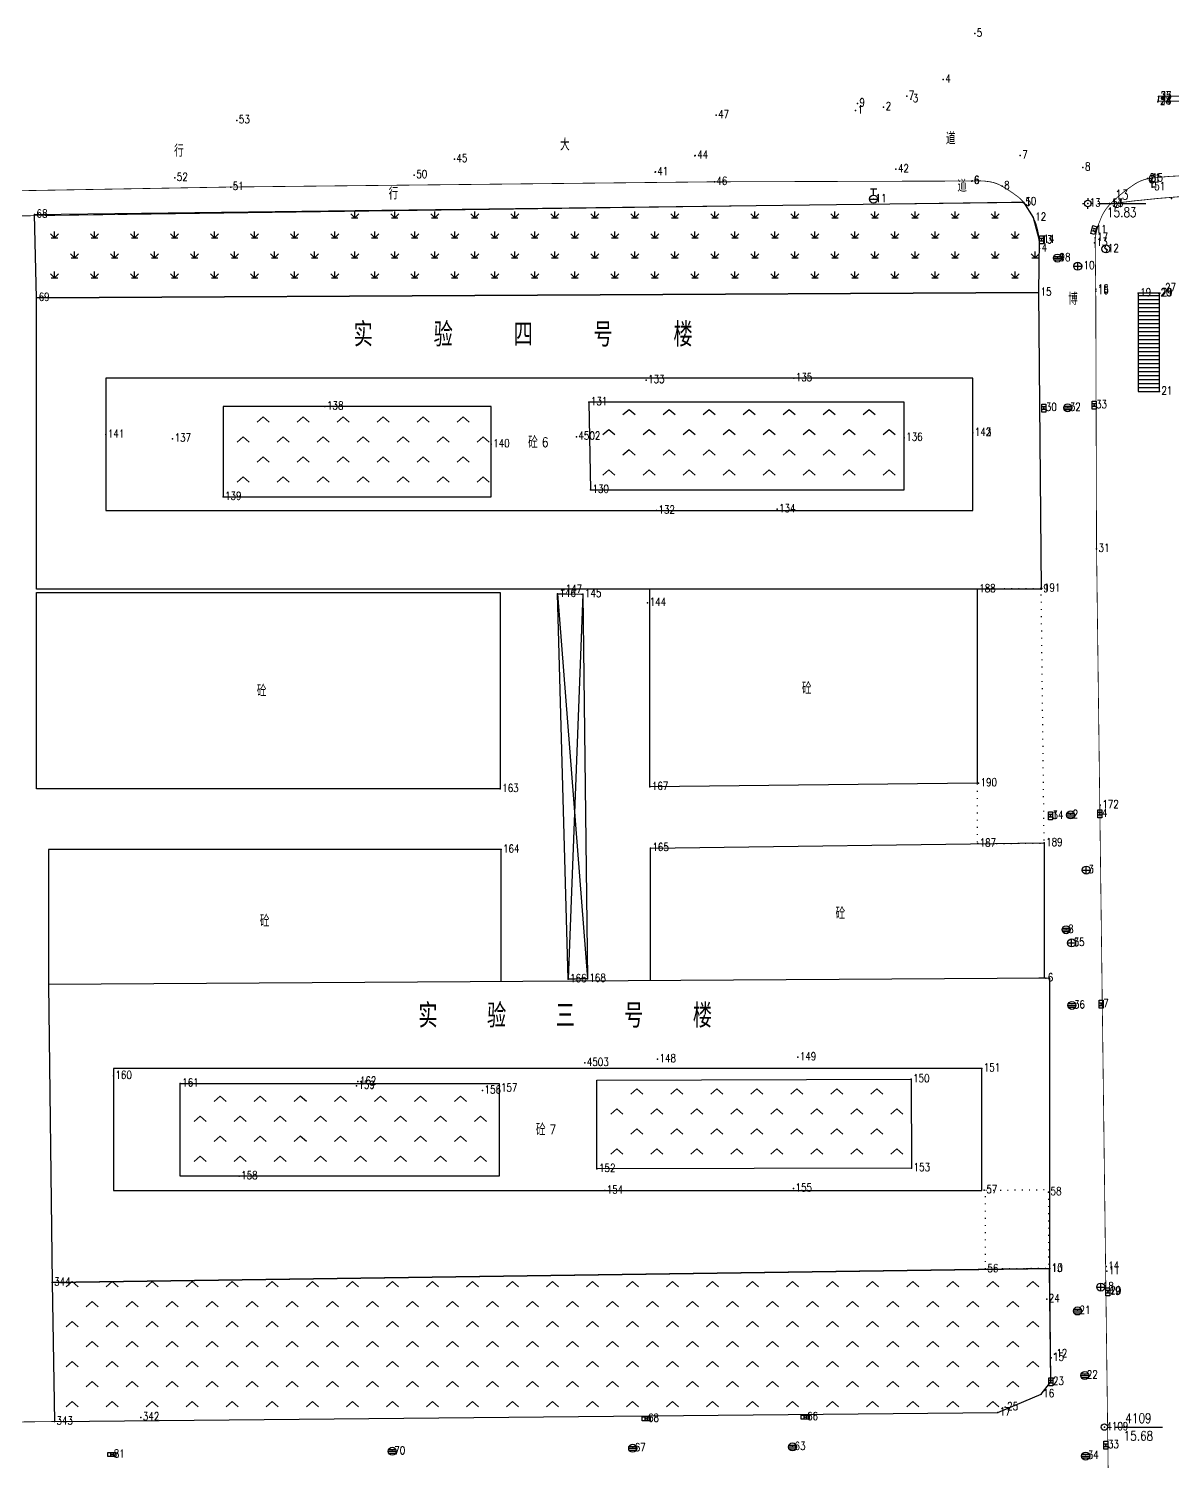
# Model space of a CAD drawing. Extents: x 1196 to 2163, y 619 to 1882.
# Drawn here: x 1747.7 to 1890.6, y 1042.9 to 1221.8 of the extents above; entities that cross this region are included whole.
import ezdxf
from ezdxf.enums import TextEntityAlignment as Align

# ---------------------------------------------------------------- set-up
doc = ezdxf.new("R2010")
doc.units = 0
doc.header["$LTSCALE"] = 0.5
doc.header["$PDSIZE"] = 0.2
doc.linetypes.add('X4', pattern=[1.6, 0, -1.6])
doc.linetypes.add('X5', pattern=[3, 2, -1])
doc.layers.get('0').update_dxf_attribs({"linetype": 'CONTINUOUS'})
doc.layers.add('ASSIST', color=7, linetype='CONTINUOUS', plot=False)
for name, color, linetype in [('COMPONENT', 4, 'CONTINUOUS'), ('DLSS', 4, 'CONTINUOUS'), ('GXYZ', 2, 'CONTINUOUS'), ('JMD', 6, 'CONTINUOUS'), ('KZD', 1, 'CONTINUOUS'), ('ZBTZ', 3, 'CONTINUOUS'), ('ZDH', 1, 'CONTINUOUS')]:
    doc.layers.add(name, color=color, linetype=linetype)
doc.styles.add('HZ', font='rs.shx', dxfattribs={"width": 0.8, "bigfont": 'hztxt.shx'})
doc.linetypes.add('1161', pattern='A,0,[149,AAA.SHX,S=0.15,R=0,X=0,Y=0],-1.6', length=1.6)

# ---------------------------------------------------------------- blocks, each defined once
blk = doc.blocks.new('gc124')
for p, q in [((-1, 1), (0, 0)), ((-0.8, 0), (0.8, 0)), ((0, 0), (0, 1.6)), ((0, 0), (1, 1))]:
    blk.add_line(p, q)
blk = doc.blocks.new('gc211')
for p, q in [((0, 0), (-1.5, -1.32)), ((1.5, -1.32), (0, 0))]:
    blk.add_line(p, q)
blk = doc.blocks.new('gc050')
for p, q in [((0, 1), (-0.38, 0.18)), ((-0.38, 0.18), (0.38, -0.18)), ((0, -1), (0.38, -0.18))]:
    blk.add_line(p, q)
blk.add_circle((0, 0), 1)
blk = doc.blocks.new('gc133')
for p, q in [((-1, 0), (1, 0)), ((-0.8, 2.6), (0.8, 2.6)), ((0, 1), (0, 2.6))]:
    blk.add_line(p, q)
blk.add_circle((0, 0), 1)
blk = doc.blocks.new('gcbj0103')
for p, q in [((-1, 0), (1, 0)), ((-0.9, 0.43), (0.9, 0.43)), ((-0.88, -0.47), (0.88, -0.47))]:
    blk.add_line(p, q)
blk.add_circle((0, 0), 1)
blk = doc.blocks.new('gc041')
for p, q in [((-1, 0.5), (1, 0.5)), ((-1, -0.5), (-1, 0.5)), ((-0.33, 0.5), (-0.33, -0.5)), ((0.33, 0.5), (0.33, -0.5)), ((1, 0.5), (1, -0.5)), ((1, -0.5), (-1, -0.5))]:
    blk.add_line(p, q)
blk = doc.blocks.new('gcbj0102')
for p, q in [((-1, 0), (1, 0)), ((0, -1), (0, 1))]:
    blk.add_line(p, q)
blk.add_circle((0, 0), 1)
blk = doc.blocks.new('gc143')
for p, q in [((0, 0), (0, 3)), ((1, 0), (0, 0))]:
    blk.add_line(p, q)
for centre, start, end in [((0.225, 2), 102.68038, 257.31962), ((-0.225, 2), 282.68038, 77.31962)]:
    blk.add_arc(centre, 1.025, start, end)
blk = doc.blocks.new('gc117')
blk.add_circle((0, 0), 0.8)
blk.add_point((0, 0))
blk = doc.blocks.new('gc116')
for p, q in [((-1.3, 0), (-0.8, 0)), ((0, 1.3), (0, 0.8)), ((1.3, 0), (0.8, 0)), ((0, -1.3), (0, -0.8))]:
    blk.add_line(p, q)
blk.add_circle((0, 0), 0.8)
blk.add_point((0, 0))

msp = doc.modelspace()

# ---------------------------------------------------------------- linework, layer by layer
at = {"layer": 'ASSIST', "linetype": 'Continuous', "flags": 128}
for points in [[(1886.34, 1188.79), (1886.34, 1176.52), (1889, 1176.52), (1889, 1188.79)], [(1813.78, 1151.23), (1816.98, 1151.21), (1817.53, 1103.15), (1815.12, 1103.09)]]:
    msp.add_lwpolyline(points, close=True, dxfattribs=at)
at = {"layer": 'DLSS', "linetype": 'Continuous', "const_width": 0.1, "flags": 128}
for points, elevation in [([(1865.55, 1202.81), (1833.4, 1202.71)], 15.84), ([(1881.04, 1189.06), (1880.96, 1195.7)], 15.69), ([(1873.99, 1195.4), (1873.9, 1188.87), (1874.23, 1151.83)], 15.78), ([(1875.3, 1066.94), (1875.44, 1052.79)], 15.57)]:
    msp.add_lwpolyline(points, dxfattribs=dict(at, elevation=elevation))
msp.add_lwpolyline([(1865.55, 1202.81, -0.06348), (1867.84, 1202.71, -0.090566), (1869.35, 1202.16, -0.027155), (1871.28, 1200.87, -0.063245), (1872, 1200.18, -0.028494), (1872.49, 1199.5, -0.016336), (1873.23, 1198.24, -0.058952), (1873.69, 1197.09, -0.042304), (1873.99, 1195.4)], format="xyb", dxfattribs=at)
at = {"layer": 'DLSS', "linetype": 'Continuous', "flags": 128}
msp.add_lwpolyline([(1880.96, 1195.7, 0.1, 0.1, -0.064128), (1881.76, 1198.33, 0.1, 0.1, -0.089626), (1882.87, 1199.96, 0.1, 0.1, -0.055953), (1885.93, 1202.44, 0.1, 0.1, -0.110171), (1887.83, 1203.14, 0.1, 0.1, -0.021967), (1891.42, 1203.45, 0.1, 0.1, -0.012305), (1897.84, 1203.56, 0.1, 0.1, -0.00436), (1904.42, 1203.46, 0.1, 0.1, -0.015641), (1906.26, 1203.36, 0.1, 0.1, -0.037776), (1909.18, 1202.88, 0.1, 0.1, -0.030104), (1912.74, 1201.79, 0.1, 0.1, -0.020876), (1913.93, 1201.28, 0.1, 0.1, -0.008825), (1916.68, 1199.92, 0.1, 0.1, -0.04801), (1918.22, 1198.93, 0.1, 0.1, -0.02969), (1920.42, 1196.97, 0.1, 0.1, 0)], format="xyseb", dxfattribs=at)
at = {"layer": 'DLSS', "linetype": 'Continuous', "const_width": 0.1, "flags": 128}
for points in [[(1714.88, 1201.04), (1772.97, 1202.06)], [(1833.4, 1202.71), (1772.97, 1202.06)], [(1709.68, 1197.94), (1872, 1200.18)], [(1881.04, 1189.06), (1881.14, 1156.87), (1885.24, 831.35)], [(1875.26, 1066.91), (1750.67, 1065.21)], [(1750.96, 1047.83), (1750.67, 1065.21)], [(1710.29, 1047.19), (1718.71, 1047.44), (1750.96, 1047.83)]]:
    msp.add_lwpolyline(points, dxfattribs=at)
at = {"layer": 'DLSS', "linetype": 'Continuous'}
msp.add_lwpolyline([(1882.87, 1199.96, 0.1, 0.1, -0.015228), (1891.6, 1200.86, 0.1, 0.1, -0.021499), (1897.82, 1201.04, 0.1, 0.1, -0.000375), (1904.06, 1200.95, 0.1, 0.1, -0.007616), (1904.36, 1200.94, 0.1, 0.1, -0.002384), (1905.44, 1200.88, 0.1, 0.1, -0.004296), (1906.04, 1200.85, 0.1, 0.1, -0.022407), (1907.07, 1200.72, 0.1, 0.1, -0.015), (1908.59, 1200.43, 0.1, 0.1, -0.01893), (1910.38, 1199.95, 0.1, 0.1, -0.022373), (1911.86, 1199.43, 0.1, 0.1, -0.003115), (1912.4, 1199.2, 0.1, 0.1, -0.003663), (1912.86, 1199, 0.1, 0.1, -0.011187), (1914.31, 1198.33, 0.1, 0.1, -0.013033), (1915.52, 1197.68, 0.1, 0.1, -0.015368), (1915.66, 1197.6, 0.1, 0.1, -0.002104), (1916.65, 1196.95, 0.1, 0.1, -0.03674), (1917.52, 1196.29, 0.1, 0.1, -0.025779), (1918.63, 1195.19, 0.1, 0.1, 0)], format="xyseb", dxfattribs=at)
at = {"layer": 'JMD', "linetype": 'Continuous'}
for p, q in [((1886.34, 1188.79), (1886.34, 1176.52)), ((1886.34, 1188.52), (1889, 1188.52)), ((1889, 1176.52), (1889, 1188.79)), ((1886.34, 1188.02), (1889, 1188.02)), ((1886.34, 1187.52), (1889, 1187.52)), ((1886.34, 1187.02), (1889, 1187.02)), ((1886.34, 1186.52), (1889, 1186.52)), ((1886.34, 1186.02), (1889, 1186.02)), ((1886.34, 1185.52), (1889, 1185.52)), ((1886.34, 1185.02), (1889, 1185.02)), ((1886.34, 1184.52), (1889, 1184.52)), ((1886.34, 1184.02), (1889, 1184.02)), ((1886.34, 1183.52), (1889, 1183.52)), ((1886.34, 1183.02), (1889, 1183.02)), ((1886.34, 1182.52), (1889, 1182.52)), ((1886.34, 1182.02), (1889, 1182.02)), ((1886.34, 1181.52), (1889, 1181.52)), ((1886.34, 1181.02), (1889, 1181.02)), ((1886.34, 1180.52), (1889, 1180.52)), ((1886.34, 1180.02), (1889, 1180.02)), ((1886.34, 1179.52), (1889, 1179.52)), ((1886.34, 1179.02), (1889, 1179.02)), ((1886.34, 1178.52), (1889, 1178.52)), ((1886.34, 1178.02), (1889, 1178.02)), ((1886.34, 1177.52), (1889, 1177.52)), ((1886.34, 1177.02), (1889, 1177.02)), ((1886.34, 1176.52), (1889, 1176.52)), ((1813.78, 1151.23), (1817.53, 1103.15)), ((1816.98, 1151.21), (1815.12, 1103.09))]:
    msp.add_line(p, q, dxfattribs=at)
at = {"layer": 'JMD', "linetype": 'Continuous', "flags": 128}
for points in [[(1748.73, 1188.21), (1873.9, 1188.87), (1874.23, 1151.83), (1748.73, 1151.83)], [(1865.68, 1178.18), (1757.38, 1178.18), (1757.38, 1161.64), (1865.68, 1161.64)], [(1806.64, 1151.4), (1806.64, 1126.86), (1748.73, 1126.86), (1748.73, 1151.4)], [(1875.3, 1066.94), (1875.3, 1103.21), (1750.2, 1102.44), (1750.67, 1065.21)], [(1866.8, 1076.68), (1866.8, 1091.94), (1758.32, 1091.94), (1758.32, 1076.68)]]:
    msp.add_lwpolyline(points, close=True, dxfattribs=at)
at = {"layer": 'JMD', "linetype": 'X5', "flags": 128}
for points in [[(1813.78, 1151.23), (1816.98, 1151.21)], [(1817.53, 1103.15), (1815.12, 1103.09)]]:
    msp.add_lwpolyline(points, dxfattribs=at)
at = {"layer": 'JMD', "linetype": 'Continuous', "flags": 128}
for points in [[(1866.23, 1151.81), (1866.23, 1127.58), (1825.33, 1127.11), (1825.33, 1151.83)], [(1806.74, 1102.79), (1806.74, 1119.28), (1750.2, 1119.28), (1750.2, 1102.44)], [(1825.4, 1102.9), (1825.4, 1119.48), (1874.59, 1120.11), (1874.59, 1103.21), (1873.92, 1103.2)]]:
    msp.add_lwpolyline(points, dxfattribs=at)
at = {"layer": 'JMD', "linetype": 'X4', "flags": 128}
for points in [[(1866.23, 1151.81), (1866.23, 1120), (1874.59, 1120.11), (1874.23, 1151.89)], [(1867.26, 1066.87), (1867.26, 1076.72), (1875.14, 1076.81), (1875.14, 1066.96)]]:
    msp.add_lwpolyline(points, close=True, dxfattribs=at)
at = {"layer": 'KZD', "linetype": 'Continuous'}
for p, q in [((1881.29, 1200), (1887.29, 1200)), ((1883.37, 1047.14), (1889.37, 1047.14))]:
    msp.add_line(p, q, dxfattribs=at)
at = {"layer": 'ZBTZ', "linetype": '1161', "flags": 128}
for points, elevation in [([(1888.86, 1213.36), (1888.85, 1212.77), (1919.64, 1212.99), (1919.64, 1213.57)], 15.97), ([(1748.73, 1188.21), (1748.46, 1198.63), (1872, 1200.18), (1873.23, 1198.24), (1873.99, 1195.4), (1873.9, 1188.87), (1748.73, 1188.21)], 15.91)]:
    msp.add_lwpolyline(points, close=True, dxfattribs=dict(at, elevation=elevation))
at = {"layer": 'ZBTZ', "linetype": 'Continuous', "flags": 128}
for points in [[(1805.52, 1174.64), (1772.02, 1174.64), (1772.02, 1163.36), (1805.52, 1163.36)], [(1766.67, 1078.49), (1766.67, 1090.08), (1806.49, 1090.08), (1806.49, 1078.49), (1766.67, 1078.49)], [(1875.26, 1066.94), (1750.67, 1065.21), (1750.96, 1047.83), (1868.79, 1048.97), (1874.23, 1051.25), (1875.44, 1052.79), (1875.26, 1066.91)]]:
    msp.add_lwpolyline(points, close=True, dxfattribs=at)
for points, elevation in [([(1817.73, 1175.19), (1817.92, 1164.24), (1857.11, 1164.24), (1857.11, 1175.19)], 15.15), ([(1857.97, 1090.59), (1858.04, 1079.49), (1818.73, 1079.38), (1818.7, 1090.48)], 15.7)]:
    msp.add_lwpolyline(points, close=True, dxfattribs=dict(at, elevation=elevation))
at = {"layer": 'ZDH', "linetype": 'Continuous'}
for p in [(1865.93, 1221.22, 15.84), (1865.93, 1221.22, 15.84), (1865.93, 1221.22, 15.84), (1861.99, 1215.5, 15.81), (1861.99, 1215.5, 15.81), (1861.99, 1215.5, 15.81), (1851.27, 1212.51, 15.99), (1851.27, 1212.51, 15.99), (1851.27, 1212.51, 15.99), (1854.54, 1212.05, 15.81), (1854.54, 1212.05, 15.81), (1854.54, 1212.05, 15.81), (1857.43, 1213.43, 15.95), (1857.43, 1213.43, 15.95), (1857.43, 1213.43, 15.95), (1857.92, 1213.05, 15.81), (1857.92, 1213.05, 15.81), (1857.92, 1213.05, 15.81), (1888.81, 1212.69, 15.95), (1888.85, 1212.77, 15.97), (1888.85, 1212.77, 15.97), (1888.85, 1212.77, 15.97), (1888.86, 1213.36, 15.97), (1888.86, 1213.36, 15.97), (1888.86, 1213.36, 15.97), (1888.89, 1213.38, 15.96), (1773.74, 1210.39, 15.84), (1833.62, 1211.05, 15.84), (1833.62, 1211.05, 15.84), (1833.62, 1211.05, 15.84), (1851.03, 1211.62, 15.85), (1851.03, 1211.62, 15.85), (1851.03, 1211.62, 15.85), (1800.92, 1205.56, 15.89), (1800.92, 1205.56, 15.89), (1800.92, 1205.56, 15.89), (1830.94, 1205.97, 15.88), (1831, 1205.99, 15.89), (1831, 1205.99, 15.89), (1831, 1205.99, 15.89), (1871.6, 1206, 15.93), (1871.6, 1206, 15.93), (1871.6, 1206, 15.93), (1765.99, 1203.21, 15.86), (1795.9, 1203.54, 15.86), (1795.9, 1203.54, 15.86), (1795.9, 1203.54, 15.86), (1795.91, 1203.55, 15.86), (1826.01, 1203.92, 15.85), (1826.01, 1203.92, 15.85), (1826.01, 1203.92, 15.85), (1826.02, 1203.94, 15.85), (1856.08, 1204.28, 15.87), (1856.08, 1204.28, 15.87), (1856.08, 1204.28, 15.87), (1865.55, 1202.81, 15.84), (1865.55, 1202.81, 15.84), (1865.55, 1202.81, 15.84), (1865.58, 1202.82, 15.84), (1865.58, 1202.82, 15.84), (1865.58, 1202.82, 15.84), (1879.44, 1204.5, 15.89), (1879.44, 1204.5, 15.89), (1879.44, 1204.5, 15.89), (1887.49, 1203.12, 15.78), (1887.83, 1203.14, 15.78), (1887.83, 1203.14, 15.78), (1887.83, 1203.14, 15.78), (1772.97, 1202.06, 15.81), (1833.4, 1202.71, 15.83), (1833.4, 1202.71, 15.83), (1833.4, 1202.71, 15.83), (1869.35, 1202.16, 15.85), (1869.35, 1202.16, 15.85), (1869.35, 1202.16, 15.85), (1888.1, 1202.04, 16.08), (1853.28, 1200.55, 15.99), (1853.28, 1200.55, 15.99), (1853.28, 1200.55, 15.99), (1872, 1200.18, 15.82), (1872, 1200.18, 15.82), (1872, 1200.18, 15.82), (1872.01, 1200.1, 15.8), (1872.01, 1200.1, 15.8), (1872.01, 1200.1, 15.8), (1880.04, 1200, 15.83), (1880.04, 1200, 15.83), (1880.04, 1200, 15.83), (1882.77, 1200, 15.77), (1882.77, 1200, 15.77), (1882.77, 1200, 15.77), (1882.87, 1199.96, 15.78), (1890.49, 1200.62, 15.94), (1890.49, 1200.62, 15.94), (1890.49, 1200.62, 15.94), (1748.46, 1198.63, 15.92), (1873.23, 1198.24, 15.8), (1873.23, 1198.24, 15.8), (1873.23, 1198.24, 15.8), (1880.79, 1196.69, 15.75), (1880.79, 1196.69, 15.75), (1880.79, 1196.69, 15.75), (1880.96, 1195.7, 15.76), (1880.96, 1195.7, 15.76), (1880.96, 1195.7, 15.76), (1873.99, 1195.4, 15.78), (1873.99, 1195.4, 15.78), (1873.99, 1195.4, 15.78), (1874.03, 1194.37, 15.78), (1874.03, 1194.37, 15.78), (1874.03, 1194.37, 15.78), (1874.27, 1195.47, 15.77), (1874.27, 1195.47, 15.77), (1874.27, 1195.47, 15.77), (1880.89, 1195.07, 15.76), (1880.89, 1195.07, 15.76), (1880.89, 1195.07, 15.76), (1882.31, 1194.32, 15.74), (1882.31, 1194.32, 15.74), (1882.31, 1194.32, 15.74), (1876.26, 1193.19, 15.75), (1876.26, 1193.19, 15.75), (1876.26, 1193.19, 15.75), (1876.26, 1193.18, 15.76), (1876.26, 1193.18, 15.76), (1876.26, 1193.18, 15.76), (1879.27, 1192.17, 15.76), (1879.27, 1192.17, 15.76), (1879.27, 1192.17, 15.76), (1873.9, 1188.87, 15.68), (1873.9, 1188.87, 15.68), (1873.9, 1188.87, 15.68), (1881.04, 1189.28, 15.7), (1881.04, 1189.28, 15.7), (1881.04, 1189.28, 15.7), (1881.04, 1189.06, 15.69), (1881.04, 1189.06, 15.69), (1881.04, 1189.06, 15.69), (1886.34, 1188.79, 15.55), (1886.34, 1188.79, 15.55), (1886.34, 1188.79, 15.55), (1888.88, 1188.79, 15.55), (1888.88, 1188.79, 15.55), (1888.88, 1188.79, 15.55), (1889.03, 1188.79, 15.57), (1889.03, 1188.79, 15.57), (1889.03, 1188.79, 15.57), (1889.45, 1189.4, 15.55), (1889.45, 1189.4, 15.55), (1889.45, 1189.4, 15.55), (1890.35, 1189.06, 15.57), (1890.35, 1189.06, 15.57), (1890.35, 1189.06, 15.57), (1748.73, 1188.21, 15.91), (1824.87, 1177.95, 15.57), (1824.87, 1177.95, 15.57), (1824.87, 1177.95, 15.57), (1843.32, 1178.18, 15.56), (1843.32, 1178.18, 15.56), (1843.32, 1178.18, 15.56), (1889, 1176.52, 19.8), (1889, 1176.52, 19.8), (1889, 1176.52, 19.8), (1784.75, 1174.64, 15.69), (1784.75, 1174.64, 15.69), (1784.75, 1174.64, 15.69), (1817.73, 1175.19, 15.15), (1817.73, 1175.19, 15.15), (1817.73, 1175.19, 15.15), (1874.55, 1174.45, 15.58), (1874.55, 1174.45, 15.58), (1874.55, 1174.45, 15.58), (1877.54, 1174.48, 15.62), (1877.54, 1174.48, 15.62), (1877.54, 1174.48, 15.62), (1880.83, 1174.8, 15.58), (1880.83, 1174.8, 15.58), (1880.83, 1174.8, 15.58), (1757.38, 1171.14, 15.88), (1757.38, 1171.14, 15.88), (1757.38, 1171.14, 15.88), (1765.72, 1170.62, 15.7), (1765.72, 1170.62, 15.7), (1765.72, 1170.62, 15.7), (1816.16, 1170.87, 16), (1816.16, 1170.87, 16), (1816.16, 1170.87, 16), (1857.11, 1170.73, 15.24), (1857.11, 1170.73, 15.24), (1857.11, 1170.73, 15.24), (1865.67, 1171.34, 16.03), (1865.67, 1171.34, 16.03), (1865.67, 1171.34, 16.03), (1865.68, 1171.35, 16.03), (1865.68, 1171.35, 16.03), (1865.68, 1171.35, 16.03), (1805.52, 1169.92, 15.72), (1805.52, 1169.92, 15.72), (1805.52, 1169.92, 15.72), (1817.92, 1164.24, 15.32), (1817.92, 1164.24, 15.32), (1817.92, 1164.24, 15.32), (1772.02, 1163.36, 15.8), (1772.02, 1163.36, 15.8), (1772.02, 1163.36, 15.8), (1841.23, 1161.81, 15.57), (1841.23, 1161.81, 15.57), (1841.23, 1161.81, 15.57), (1826.16, 1161.64, 15.57), (1826.16, 1161.64, 15.57), (1826.16, 1161.64, 15.57), (1881.14, 1156.87, 15.57), (1881.14, 1156.87, 15.57), (1881.14, 1156.87, 15.57), (1813.78, 1151.23, 15.9), (1813.78, 1151.23, 15.9), (1813.78, 1151.23, 15.9), (1814.57, 1151.75, 15.94), (1814.57, 1151.75, 15.94), (1814.57, 1151.75, 15.94), (1816.98, 1151.21, 15.93), (1816.98, 1151.21, 15.93), (1816.98, 1151.21, 15.93), (1866.23, 1151.81, 16), (1866.23, 1151.81, 16), (1866.23, 1151.81, 16), (1874.23, 1151.83, 15.61), (1874.32, 1151.89, 15.62), (1874.32, 1151.89, 15.62), (1874.32, 1151.89, 15.62), (1825.06, 1150.13, 15.91), (1825.06, 1150.13, 15.91), (1825.06, 1150.13, 15.91), (1806.64, 1126.86, 15.91), (1806.64, 1126.86, 15.91), (1806.64, 1126.86, 15.91), (1825.33, 1127.11, 15.91), (1825.33, 1127.11, 15.91), (1825.33, 1127.11, 15.91), (1866.4, 1127.58, 15.66), (1866.4, 1127.58, 15.66), (1866.4, 1127.58, 15.66), (1881.61, 1124.82, 15.6), (1881.61, 1124.82, 15.6), (1881.61, 1124.82, 15.6), (1875.35, 1123.48, 15.58), (1875.37, 1123.5, 15.58), (1875.37, 1123.5, 15.58), (1875.37, 1123.5, 15.58), (1877.9, 1123.61, 15.62), (1881.56, 1123.76, 15.58), (1806.74, 1119.28, 15.89), (1806.74, 1119.28, 15.89), (1806.74, 1119.28, 15.89), (1825.4, 1119.48, 16.33), (1825.4, 1119.48, 16.33), (1825.4, 1119.48, 16.33), (1866.29, 1120.03, 15.66), (1866.29, 1120.03, 15.66), (1866.29, 1120.03, 15.66), (1874.59, 1120.11, 15.62), (1874.59, 1120.11, 15.62), (1874.59, 1120.11, 15.62), (1879.86, 1116.72, 15.61), (1877.33, 1109.27, 15.72), (1878.03, 1107.62, 15.62), (1878.03, 1107.62, 15.62), (1878.03, 1107.62, 15.62), (1878.03, 1107.61, 15.62), (1815.12, 1103.09, 15.92), (1815.12, 1103.09, 15.92), (1815.12, 1103.09, 15.92), (1817.53, 1103.15, 15.93), (1817.53, 1103.15, 15.93), (1817.53, 1103.15, 15.93), (1874.79, 1103.21, 15.64), (1878.07, 1099.82, 15.61), (1878.07, 1099.82, 15.61), (1878.07, 1099.82, 15.61), (1881.72, 1099.99, 15.59), (1817.21, 1092.64, 15.99), (1817.21, 1092.64, 15.99), (1817.21, 1092.64, 15.99), (1826.3, 1093.11, 16.01), (1826.3, 1093.11, 16.01), (1826.3, 1093.11, 16.01), (1843.82, 1093.33, 16.01), (1843.82, 1093.33, 16.01), (1843.82, 1093.33, 16.01), (1866.8, 1091.94, 15.99), (1866.8, 1091.94, 15.99), (1866.8, 1091.94, 15.99), (1758.32, 1091.01, 16.01), (1758.32, 1091.01, 16.01), (1758.32, 1091.01, 16.01), (1766.67, 1090.08, 15.57), (1766.67, 1090.08, 15.57), (1766.67, 1090.08, 15.57), (1788.86, 1090.29, 15.56), (1788.86, 1090.29, 15.56), (1788.86, 1090.29, 15.56), (1857.97, 1090.59, 15.7), (1857.97, 1090.59, 15.7), (1857.97, 1090.59, 15.7), (1788.68, 1089.78, 15.7), (1788.68, 1089.78, 15.7), (1788.68, 1089.78, 15.7), (1804.44, 1089.19, 15.42), (1804.44, 1089.19, 15.42), (1804.44, 1089.19, 15.42), (1806.49, 1089.44, 15.54), (1806.49, 1089.44, 15.54), (1806.49, 1089.44, 15.54), (1818.73, 1079.38, 15.79), (1818.73, 1079.38, 15.79), (1818.73, 1079.38, 15.79), (1858.04, 1079.49, 16.5), (1858.04, 1079.49, 16.5), (1858.04, 1079.49, 16.5), (1774.03, 1078.49, 15.77), (1774.03, 1078.49, 15.77), (1774.03, 1078.49, 15.77), (1819.7, 1076.68, 15.99), (1819.7, 1076.68, 15.99), (1819.7, 1076.68, 15.99), (1843.29, 1076.95, 15.99), (1843.29, 1076.95, 15.99), (1843.29, 1076.95, 15.99), (1867.12, 1076.72, 15.96), (1875.14, 1076.5, 15.59), (1867.26, 1066.87, 15.59), (1875.26, 1066.91, 15.57), (1875.3, 1066.94, 15.57), (1882.35, 1067.19, 15.59), (1750.67, 1065.21, 15.63), (1882.42, 1066.63, 15.55), (1881.67, 1064.63, 15.63), (1882.53, 1064.05, 15.31), (1882.6, 1064.1, 15.31), (1874.92, 1063.12, 15.68), (1878.76, 1061.64, 15.68), (1875.88, 1056.25, 15.65), (1875.46, 1055.79, 15.66), (1875.44, 1052.79, 15.66), (1879.67, 1053.58, 15.69), (1874.23, 1051.25, 15.66), (1868.79, 1048.97, 15.67), (1869.72, 1049.63, 15.79), (1750.96, 1047.83, 15.7), (1761.75, 1048.35, 16.28), (1824.86, 1048.18, 16.47), (1844.73, 1048.38, 16.46), (1882.12, 1047.14, 15.68), (1882.12, 1047.14, 15.68), (1882.12, 1047.14, 15.68), (1882.12, 1047.14, 15.68), (1882.12, 1047.14, 15.68), (1758.12, 1043.7, 15.68), (1793.16, 1044.11, 15.7), (1823.19, 1044.5, 15.69), (1843.16, 1044.66, 15.71), (1879.78, 1043.52, 15.72), (1882.32, 1044.88, 15.67)]:
    msp.add_point(p, dxfattribs=at)

# ---------------------------------------------------------------- block references
at = {"layer": 'COMPONENT', "linetype": 'Continuous', "xscale": 0.5, "yscale": 0.5}
for name, p in [('gcbj0103', (1876.26, 1193.18, 15.76)), ('gcbj0102', (1878.79, 1192.17, 15.76)), ('gcbj0103', (1877.54, 1174.48, 15.62)), ('gcbj0103', (1877.9, 1123.61, 15.62)), ('gcbj0102', (1879.86, 1116.72, 15.61)), ('gcbj0103', (1877.33, 1109.27, 15.72)), ('gcbj0102', (1878.03, 1107.62, 15.62)), ('gcbj0103', (1878.07, 1099.82, 15.61)), ('gcbj0102', (1881.67, 1064.63, 15.63)), ('gcbj0103', (1878.76, 1061.64, 15.68)), ('gcbj0103', (1879.67, 1053.58, 15.69)), ('gcbj0103', (1793.16, 1044.11, 15.7)), ('gcbj0103', (1823.19, 1044.5, 15.69)), ('gcbj0103', (1843.16, 1044.66, 15.71)), ('gcbj0103', (1879.78, 1043.52, 15.72))]:
    msp.add_blockref(name, p, dxfattribs=at)
at = {"layer": 'GXYZ', "linetype": 'Continuous', "xscale": 0.5, "yscale": 0.5}
for name, p in [('gc133', (1853.28, 1200.55, 15.99)), ('gc050', (1882.31, 1194.32, 15.74))]:
    msp.add_blockref(name, p, dxfattribs=at)
at = {"layer": 'GXYZ', "linetype": 'Continuous', "xscale": 0.5, "yscale": 0.5, "zscale": 0.5}
for p, rotation in [((1874.27, 1195.47, 15.77), 270), ((1880.79, 1196.69, 15.75), 254.7301880224058), ((1874.55, 1174.45, 15.58), 270), ((1880.83, 1174.8, 15.58), 270.183314545187), ((1881.56, 1123.76, 15.58), 270), ((1875.37, 1123.5, 15.58), 270), ((1881.72, 1099.99, 15.59), 90), ((1882.53, 1064.05, 15.31), 270), ((1875.44, 1052.79), 270), ((1882.32, 1044.88, 15.67), 90)]:
    msp.add_blockref('gc041', p, dxfattribs=dict(at, rotation=rotation))
for p in [(1824.86, 1048.18, 16.47), (1844.73, 1048.38, 16.46), (1758.12, 1043.7, 15.68)]:
    msp.add_blockref('gc041', p, dxfattribs=at)
at = {"layer": 'KZD', "linetype": 'Continuous', "xscale": 0.5, "yscale": 0.5}
for name, p in [('gc116', (1880.04, 1200, 15.83)), ('gc117', (1882.12, 1047.14, 15.68))]:
    msp.add_blockref(name, p, dxfattribs=at)
at = {"layer": 'ZBTZ', "linetype": 'Continuous', "xscale": 0.5, "yscale": 0.5}
for name, p in [('gc143', (1888.1, 1202.04, 16.08)), ('gc124', (1788.46, 1198.21)), ('gc124', (1793.46, 1198.21)), ('gc124', (1798.46, 1198.21)), ('gc124', (1803.46, 1198.21)), ('gc124', (1808.46, 1198.21)), ('gc124', (1813.46, 1198.21)), ('gc124', (1818.46, 1198.21)), ('gc124', (1823.46, 1198.21)), ('gc124', (1828.46, 1198.21)), ('gc124', (1833.46, 1198.21)), ('gc124', (1838.46, 1198.21)), ('gc124', (1843.46, 1198.21)), ('gc124', (1848.46, 1198.21)), ('gc124', (1853.46, 1198.21)), ('gc124', (1858.46, 1198.21)), ('gc124', (1863.46, 1198.21)), ('gc124', (1868.46, 1198.21)), ('gc124', (1750.96, 1195.71)), ('gc124', (1755.96, 1195.71)), ('gc124', (1760.96, 1195.71)), ('gc124', (1765.96, 1195.71)), ('gc124', (1770.96, 1195.71)), ('gc124', (1775.96, 1195.71)), ('gc124', (1780.96, 1195.71)), ('gc124', (1785.96, 1195.71)), ('gc124', (1790.96, 1195.71)), ('gc124', (1795.96, 1195.71)), ('gc124', (1800.96, 1195.71)), ('gc124', (1805.96, 1195.71)), ('gc124', (1810.96, 1195.71)), ('gc124', (1815.96, 1195.71)), ('gc124', (1820.96, 1195.71)), ('gc124', (1825.96, 1195.71)), ('gc124', (1830.96, 1195.71)), ('gc124', (1835.96, 1195.71)), ('gc124', (1840.96, 1195.71)), ('gc124', (1845.96, 1195.71)), ('gc124', (1850.96, 1195.71)), ('gc124', (1855.96, 1195.71)), ('gc124', (1860.96, 1195.71)), ('gc124', (1865.96, 1195.71)), ('gc124', (1870.96, 1195.71)), ('gc124', (1753.46, 1193.21)), ('gc124', (1758.46, 1193.21)), ('gc124', (1763.46, 1193.21)), ('gc124', (1768.46, 1193.21)), ('gc124', (1773.46, 1193.21)), ('gc124', (1778.46, 1193.21)), ('gc124', (1783.46, 1193.21)), ('gc124', (1788.46, 1193.21)), ('gc124', (1793.46, 1193.21)), ('gc124', (1798.46, 1193.21)), ('gc124', (1803.46, 1193.21)), ('gc124', (1808.46, 1193.21)), ('gc124', (1813.46, 1193.21)), ('gc124', (1818.46, 1193.21)), ('gc124', (1823.46, 1193.21)), ('gc124', (1828.46, 1193.21)), ('gc124', (1833.46, 1193.21)), ('gc124', (1838.46, 1193.21)), ('gc124', (1843.46, 1193.21)), ('gc124', (1848.46, 1193.21)), ('gc124', (1853.46, 1193.21)), ('gc124', (1858.46, 1193.21)), ('gc124', (1863.46, 1193.21)), ('gc124', (1868.46, 1193.21)), ('gc124', (1873.46, 1193.21)), ('gc124', (1750.96, 1190.71)), ('gc124', (1755.96, 1190.71)), ('gc124', (1760.96, 1190.71)), ('gc124', (1765.96, 1190.71)), ('gc124', (1770.96, 1190.71)), ('gc124', (1775.96, 1190.71)), ('gc124', (1780.96, 1190.71)), ('gc124', (1785.96, 1190.71)), ('gc124', (1790.96, 1190.71)), ('gc124', (1795.96, 1190.71)), ('gc124', (1800.96, 1190.71)), ('gc124', (1805.96, 1190.71)), ('gc124', (1810.96, 1190.71)), ('gc124', (1815.96, 1190.71)), ('gc124', (1820.96, 1190.71)), ('gc124', (1825.96, 1190.71)), ('gc124', (1830.96, 1190.71)), ('gc124', (1835.96, 1190.71)), ('gc124', (1840.96, 1190.71)), ('gc124', (1845.96, 1190.71)), ('gc124', (1850.96, 1190.71)), ('gc124', (1855.96, 1190.71)), ('gc124', (1860.96, 1190.71)), ('gc124', (1865.96, 1190.71)), ('gc124', (1870.96, 1190.71)), ('gc211', (1822.73, 1174.24)), ('gc211', (1827.73, 1174.24)), ('gc211', (1832.73, 1174.24)), ('gc211', (1837.73, 1174.24)), ('gc211', (1842.73, 1174.24)), ('gc211', (1847.73, 1174.24)), ('gc211', (1852.73, 1174.24)), ('gc211', (1777.02, 1173.36)), ('gc211', (1782.02, 1173.36)), ('gc211', (1787.02, 1173.36)), ('gc211', (1792.02, 1173.36)), ('gc211', (1797.02, 1173.36)), ('gc211', (1802.02, 1173.36)), ('gc211', (1774.52, 1170.86)), ('gc211', (1779.52, 1170.86)), ('gc211', (1784.52, 1170.86)), ('gc211', (1789.52, 1170.86)), ('gc211', (1794.52, 1170.86)), ('gc211', (1799.52, 1170.86)), ('gc211', (1804.52, 1170.86)), ('gc211', (1820.23, 1171.74)), ('gc211', (1825.23, 1171.74)), ('gc211', (1830.23, 1171.74)), ('gc211', (1835.23, 1171.74)), ('gc211', (1840.23, 1171.74)), ('gc211', (1845.23, 1171.74)), ('gc211', (1850.23, 1171.74)), ('gc211', (1855.23, 1171.74)), ('gc211', (1822.73, 1169.24)), ('gc211', (1827.73, 1169.24)), ('gc211', (1832.73, 1169.24)), ('gc211', (1837.73, 1169.24)), ('gc211', (1842.73, 1169.24)), ('gc211', (1847.73, 1169.24)), ('gc211', (1852.73, 1169.24)), ('gc211', (1777.02, 1168.36)), ('gc211', (1782.02, 1168.36)), ('gc211', (1787.02, 1168.36)), ('gc211', (1792.02, 1168.36)), ('gc211', (1797.02, 1168.36)), ('gc211', (1802.02, 1168.36)), ('gc211', (1774.52, 1165.86)), ('gc211', (1779.52, 1165.86)), ('gc211', (1784.52, 1165.86)), ('gc211', (1789.52, 1165.86)), ('gc211', (1794.52, 1165.86)), ('gc211', (1799.52, 1165.86)), ('gc211', (1804.52, 1165.86)), ('gc211', (1820.23, 1166.74)), ('gc211', (1825.23, 1166.74)), ('gc211', (1830.23, 1166.74)), ('gc211', (1835.23, 1166.74)), ('gc211', (1840.23, 1166.74)), ('gc211', (1845.23, 1166.74)), ('gc211', (1850.23, 1166.74)), ('gc211', (1855.23, 1166.74)), ('gc211', (1771.67, 1088.49)), ('gc211', (1776.67, 1088.49)), ('gc211', (1781.67, 1088.49)), ('gc211', (1786.67, 1088.49)), ('gc211', (1791.67, 1088.49)), ('gc211', (1796.67, 1088.49)), ('gc211', (1801.67, 1088.49)), ('gc211', (1823.7, 1089.38)), ('gc211', (1828.7, 1089.38)), ('gc211', (1833.7, 1089.38)), ('gc211', (1838.7, 1089.38)), ('gc211', (1843.7, 1089.38)), ('gc211', (1848.7, 1089.38)), ('gc211', (1853.7, 1089.38)), ('gc211', (1821.2, 1086.88)), ('gc211', (1826.2, 1086.88)), ('gc211', (1831.2, 1086.88)), ('gc211', (1836.2, 1086.88)), ('gc211', (1841.2, 1086.88)), ('gc211', (1846.2, 1086.88)), ('gc211', (1851.2, 1086.88)), ('gc211', (1856.2, 1086.88)), ('gc211', (1769.17, 1085.99)), ('gc211', (1774.17, 1085.99)), ('gc211', (1779.17, 1085.99)), ('gc211', (1784.17, 1085.99)), ('gc211', (1789.17, 1085.99)), ('gc211', (1794.17, 1085.99)), ('gc211', (1799.17, 1085.99)), ('gc211', (1804.17, 1085.99)), ('gc211', (1771.67, 1083.49)), ('gc211', (1776.67, 1083.49)), ('gc211', (1781.67, 1083.49)), ('gc211', (1786.67, 1083.49)), ('gc211', (1791.67, 1083.49)), ('gc211', (1796.67, 1083.49)), ('gc211', (1801.67, 1083.49)), ('gc211', (1823.7, 1084.38)), ('gc211', (1828.7, 1084.38)), ('gc211', (1833.7, 1084.38)), ('gc211', (1838.7, 1084.38)), ('gc211', (1843.7, 1084.38)), ('gc211', (1848.7, 1084.38)), ('gc211', (1853.7, 1084.38)), ('gc211', (1821.2, 1081.88)), ('gc211', (1826.2, 1081.88)), ('gc211', (1831.2, 1081.88)), ('gc211', (1836.2, 1081.88)), ('gc211', (1841.2, 1081.88)), ('gc211', (1846.2, 1081.88)), ('gc211', (1851.2, 1081.88)), ('gc211', (1856.2, 1081.88)), ('gc211', (1769.17, 1080.99)), ('gc211', (1774.17, 1080.99)), ('gc211', (1779.17, 1080.99)), ('gc211', (1784.17, 1080.99)), ('gc211', (1789.17, 1080.99)), ('gc211', (1794.17, 1080.99)), ('gc211', (1799.17, 1080.99)), ('gc211', (1804.17, 1080.99)), ('gc211', (1753.17, 1065.33)), ('gc211', (1758.17, 1065.33)), ('gc211', (1763.17, 1065.33)), ('gc211', (1768.17, 1065.33)), ('gc211', (1773.17, 1065.33)), ('gc211', (1778.17, 1065.33)), ('gc211', (1783.17, 1065.33)), ('gc211', (1788.17, 1065.33)), ('gc211', (1793.17, 1065.33)), ('gc211', (1798.17, 1065.33)), ('gc211', (1803.17, 1065.33)), ('gc211', (1808.17, 1065.33)), ('gc211', (1813.17, 1065.33)), ('gc211', (1818.17, 1065.33)), ('gc211', (1823.17, 1065.33)), ('gc211', (1828.17, 1065.33)), ('gc211', (1833.17, 1065.33)), ('gc211', (1838.17, 1065.33)), ('gc211', (1843.17, 1065.33)), ('gc211', (1848.17, 1065.33)), ('gc211', (1853.17, 1065.33)), ('gc211', (1858.17, 1065.33)), ('gc211', (1863.17, 1065.33)), ('gc211', (1868.17, 1065.33)), ('gc211', (1873.17, 1065.33)), ('gc211', (1755.67, 1062.83)), ('gc211', (1760.67, 1062.83)), ('gc211', (1765.67, 1062.83)), ('gc211', (1770.67, 1062.83)), ('gc211', (1775.67, 1062.83)), ('gc211', (1780.67, 1062.83)), ('gc211', (1785.67, 1062.83)), ('gc211', (1790.67, 1062.83)), ('gc211', (1795.67, 1062.83)), ('gc211', (1800.67, 1062.83)), ('gc211', (1805.67, 1062.83)), ('gc211', (1810.67, 1062.83)), ('gc211', (1815.67, 1062.83)), ('gc211', (1820.67, 1062.83)), ('gc211', (1825.67, 1062.83)), ('gc211', (1830.67, 1062.83)), ('gc211', (1835.67, 1062.83)), ('gc211', (1840.67, 1062.83)), ('gc211', (1845.67, 1062.83)), ('gc211', (1850.67, 1062.83)), ('gc211', (1855.67, 1062.83)), ('gc211', (1860.67, 1062.83)), ('gc211', (1865.67, 1062.83)), ('gc211', (1870.67, 1062.83)), ('gc211', (1753.17, 1060.33)), ('gc211', (1758.17, 1060.33)), ('gc211', (1763.17, 1060.33)), ('gc211', (1768.17, 1060.33)), ('gc211', (1773.17, 1060.33)), ('gc211', (1778.17, 1060.33)), ('gc211', (1783.17, 1060.33)), ('gc211', (1788.17, 1060.33)), ('gc211', (1793.17, 1060.33)), ('gc211', (1798.17, 1060.33)), ('gc211', (1803.17, 1060.33)), ('gc211', (1808.17, 1060.33)), ('gc211', (1813.17, 1060.33)), ('gc211', (1818.17, 1060.33)), ('gc211', (1823.17, 1060.33)), ('gc211', (1828.17, 1060.33)), ('gc211', (1833.17, 1060.33)), ('gc211', (1838.17, 1060.33)), ('gc211', (1843.17, 1060.33)), ('gc211', (1848.17, 1060.33)), ('gc211', (1853.17, 1060.33)), ('gc211', (1858.17, 1060.33)), ('gc211', (1863.17, 1060.33)), ('gc211', (1868.17, 1060.33)), ('gc211', (1873.17, 1060.33)), ('gc211', (1755.67, 1057.83)), ('gc211', (1760.67, 1057.83)), ('gc211', (1765.67, 1057.83)), ('gc211', (1770.67, 1057.83)), ('gc211', (1775.67, 1057.83)), ('gc211', (1780.67, 1057.83)), ('gc211', (1785.67, 1057.83)), ('gc211', (1790.67, 1057.83)), ('gc211', (1795.67, 1057.83)), ('gc211', (1800.67, 1057.83)), ('gc211', (1805.67, 1057.83)), ('gc211', (1810.67, 1057.83)), ('gc211', (1815.67, 1057.83)), ('gc211', (1820.67, 1057.83)), ('gc211', (1825.67, 1057.83)), ('gc211', (1830.67, 1057.83)), ('gc211', (1835.67, 1057.83)), ('gc211', (1840.67, 1057.83)), ('gc211', (1845.67, 1057.83)), ('gc211', (1850.67, 1057.83)), ('gc211', (1855.67, 1057.83)), ('gc211', (1860.67, 1057.83)), ('gc211', (1865.67, 1057.83)), ('gc211', (1870.67, 1057.83)), ('gc211', (1753.17, 1055.33)), ('gc211', (1758.17, 1055.33)), ('gc211', (1763.17, 1055.33)), ('gc211', (1768.17, 1055.33)), ('gc211', (1773.17, 1055.33)), ('gc211', (1778.17, 1055.33)), ('gc211', (1783.17, 1055.33)), ('gc211', (1788.17, 1055.33)), ('gc211', (1793.17, 1055.33)), ('gc211', (1798.17, 1055.33)), ('gc211', (1803.17, 1055.33)), ('gc211', (1808.17, 1055.33)), ('gc211', (1813.17, 1055.33)), ('gc211', (1818.17, 1055.33)), ('gc211', (1823.17, 1055.33)), ('gc211', (1828.17, 1055.33)), ('gc211', (1833.17, 1055.33)), ('gc211', (1838.17, 1055.33)), ('gc211', (1843.17, 1055.33)), ('gc211', (1848.17, 1055.33)), ('gc211', (1853.17, 1055.33)), ('gc211', (1858.17, 1055.33)), ('gc211', (1863.17, 1055.33)), ('gc211', (1868.17, 1055.33)), ('gc211', (1873.17, 1055.33)), ('gc211', (1755.67, 1052.83)), ('gc211', (1760.67, 1052.83)), ('gc211', (1765.67, 1052.83)), ('gc211', (1770.67, 1052.83)), ('gc211', (1775.67, 1052.83)), ('gc211', (1780.67, 1052.83)), ('gc211', (1785.67, 1052.83)), ('gc211', (1790.67, 1052.83)), ('gc211', (1795.67, 1052.83)), ('gc211', (1800.67, 1052.83)), ('gc211', (1805.67, 1052.83)), ('gc211', (1810.67, 1052.83)), ('gc211', (1815.67, 1052.83)), ('gc211', (1820.67, 1052.83)), ('gc211', (1825.67, 1052.83)), ('gc211', (1830.67, 1052.83)), ('gc211', (1835.67, 1052.83)), ('gc211', (1840.67, 1052.83)), ('gc211', (1845.67, 1052.83)), ('gc211', (1850.67, 1052.83)), ('gc211', (1855.67, 1052.83)), ('gc211', (1860.67, 1052.83)), ('gc211', (1865.67, 1052.83)), ('gc211', (1870.67, 1052.83)), ('gc211', (1753.17, 1050.33)), ('gc211', (1758.17, 1050.33)), ('gc211', (1763.17, 1050.33)), ('gc211', (1768.17, 1050.33)), ('gc211', (1773.17, 1050.33)), ('gc211', (1778.17, 1050.33)), ('gc211', (1783.17, 1050.33)), ('gc211', (1788.17, 1050.33)), ('gc211', (1793.17, 1050.33)), ('gc211', (1798.17, 1050.33)), ('gc211', (1803.17, 1050.33)), ('gc211', (1808.17, 1050.33)), ('gc211', (1813.17, 1050.33)), ('gc211', (1818.17, 1050.33)), ('gc211', (1823.17, 1050.33)), ('gc211', (1828.17, 1050.33)), ('gc211', (1833.17, 1050.33)), ('gc211', (1838.17, 1050.33)), ('gc211', (1843.17, 1050.33)), ('gc211', (1848.17, 1050.33)), ('gc211', (1853.17, 1050.33)), ('gc211', (1858.17, 1050.33)), ('gc211', (1863.17, 1050.33)), ('gc211', (1868.17, 1050.33))]:
    msp.add_blockref(name, p, dxfattribs=at)

# ---------------------------------------------------------------- texts
at = {"layer": 'DLSS', "linetype": 'Continuous', "style": 'HZ', "width": 0.8}
for s, p in [('大', (1814.12, 1206.61)), ('道', (1862.33, 1207.39)), ('行', (1765.9, 1205.84)), ('道', (1863.75, 1201.45)), ('行', (1792.7, 1200.5)), ('博', (1877.59, 1187.34))]:
    msp.add_text(s, height=1.5, dxfattribs=at).set_placement(p)
at = {"layer": 'JMD', "linetype": 'Continuous', "style": 'HZ', "width": 0.8}
for s, p in [('实', (1788.33, 1182.12)), ('验', (1798.32, 1182.12)), ('四', (1808.31, 1182.12)), ('号', (1818.29, 1182.12)), ('楼', (1828.28, 1182.12)), ('实', (1796.42, 1097.03)), ('验', (1804.99, 1097.03)), ('三', (1813.56, 1097.03)), ('号', (1822.13, 1097.03)), ('楼', (1830.7, 1097.03))]:
    msp.add_text(s, height=3, dxfattribs=at).set_placement(p)
for p in [(1811.33, 1170.18), (1845.53, 1139.46), (1777.43, 1139.13), (1849.74, 1111.35), (1777.81, 1110.39), (1812.31, 1084.31)]:
    msp.add_text('砼', height=1.5, dxfattribs=at).set_placement(p, align=Align.MIDDLE_RIGHT)
for s, p in [('6', (1811.83, 1170.18)), ('7', (1812.81, 1084.31))]:
    msp.add_text(s, height=1.2, dxfattribs=at).set_placement(p, align=Align.MIDDLE_LEFT)
at = {"layer": 'KZD', "linetype": 'Continuous', "style": 'HZ', "width": 0.8}
for s, p in [('13', (1884.29, 1201.1)), ('15.83', (1884.29, 1198.9)), ('4109', (1886.37, 1048.24)), ('15.68', (1886.37, 1046.04))]:
    msp.add_text(s, height=1.2, dxfattribs=at).set_placement(p, align=Align.MIDDLE)
at = {"layer": 'ZDH', "linetype": 'Continuous', "style": 'HZ', "width": 0.8}
for s, p in [('5', (1866.18, 1220.85, 15.84)), ('5', (1866.18, 1220.85, 15.84)), ('5', (1866.18, 1220.85, 15.84)), ('4', (1862.24, 1215.13, 15.81)), ('4', (1862.24, 1215.13, 15.81)), ('4', (1862.24, 1215.13, 15.81)), ('7', (1857.68, 1213.06, 15.95)), ('7', (1857.68, 1213.06, 15.95)), ('7', (1857.68, 1213.06, 15.95)), ('3', (1858.17, 1212.67, 15.81)), ('3', (1858.17, 1212.67, 15.81)), ('3', (1858.17, 1212.67, 15.81)), ('37', (1889.11, 1212.98, 15.97)), ('37', (1889.11, 1212.98, 15.97)), ('37', (1889.11, 1212.98, 15.97)), ('25', (1889.14, 1213, 15.96)), ('1', (1851.28, 1211.24, 15.85)), ('1', (1851.28, 1211.24, 15.85)), ('1', (1851.28, 1211.24, 15.85)), ('9', (1851.52, 1212.14, 15.99)), ('9', (1851.52, 1212.14, 15.99)), ('9', (1851.52, 1212.14, 15.99)), ('2', (1854.79, 1211.68, 15.81)), ('2', (1854.79, 1211.68, 15.81)), ('2', (1854.79, 1211.68, 15.81)), ('24', (1889.06, 1212.31, 15.95)), ('38', (1889.1, 1212.4, 15.97)), ('38', (1889.1, 1212.4, 15.97)), ('38', (1889.1, 1212.4, 15.97)), ('53', (1773.99, 1210.02, 15.84)), ('47', (1833.87, 1210.68, 15.84)), ('47', (1833.87, 1210.68, 15.84)), ('47', (1833.87, 1210.68, 15.84)), ('44', (1831.25, 1205.62, 15.89)), ('44', (1831.25, 1205.62, 15.89)), ('44', (1831.25, 1205.62, 15.89)), ('7', (1871.85, 1205.62, 15.93)), ('7', (1871.85, 1205.62, 15.93)), ('7', (1871.85, 1205.62, 15.93)), ('45', (1801.17, 1205.18, 15.89)), ('45', (1801.17, 1205.18, 15.89)), ('45', (1801.17, 1205.18, 15.89)), ('42', (1856.33, 1203.9, 15.87)), ('42', (1856.33, 1203.9, 15.87)), ('42', (1856.33, 1203.9, 15.87)), ('8', (1879.69, 1204.13, 15.89)), ('8', (1879.69, 1204.13, 15.89)), ('8', (1879.69, 1204.13, 15.89)), ('52', (1766.24, 1202.83, 15.86)), ('50', (1796.16, 1203.17, 15.86)), ('41', (1826.26, 1203.55, 15.85)), ('41', (1826.26, 1203.55, 15.85)), ('41', (1826.26, 1203.55, 15.85)), ('46', (1833.65, 1202.33, 15.83)), ('46', (1833.65, 1202.33, 15.83)), ('46', (1833.65, 1202.33, 15.83)), ('6', (1865.8, 1202.44, 15.84)), ('6', (1865.8, 1202.44, 15.84)), ('6', (1865.8, 1202.44, 15.84)), ('6', (1865.83, 1202.45, 15.84)), ('6', (1865.83, 1202.45, 15.84)), ('6', (1865.83, 1202.45, 15.84)), ('21', (1887.74, 1202.74, 15.78)), ('15', (1888.08, 1202.76, 15.78)), ('15', (1888.08, 1202.76, 15.78)), ('15', (1888.08, 1202.76, 15.78)), ('51', (1773.22, 1201.69, 15.81)), ('11', (1853.53, 1200.18, 15.99)), ('11', (1853.53, 1200.18, 15.99)), ('11', (1853.53, 1200.18, 15.99)), ('8', (1869.6, 1201.78, 15.85)), ('8', (1869.6, 1201.78, 15.85)), ('8', (1869.6, 1201.78, 15.85)), ('51', (1888.35, 1201.67, 16.08)), ('68', (1748.71, 1198.25, 15.92)), ('5', (1872.26, 1199.73, 15.8)), ('5', (1872.26, 1199.73, 15.8)), ('5', (1872.26, 1199.73, 15.8)), ('10', (1872.25, 1199.81, 15.82)), ('10', (1872.25, 1199.81, 15.82)), ('10', (1872.25, 1199.81, 15.82)), ('13', (1880.29, 1199.63, 15.83)), ('13', (1880.29, 1199.63, 15.83)), ('13', (1880.29, 1199.63, 15.83)), ('53', (1883.12, 1199.59, 15.78)), ('14', (1883.02, 1199.62, 15.77)), ('14', (1883.02, 1199.62, 15.77)), ('14', (1883.02, 1199.62, 15.77)), ('12', (1873.48, 1197.86, 15.8)), ('12', (1873.48, 1197.86, 15.8)), ('12', (1873.48, 1197.86, 15.8)), ('13', (1874.24, 1195.02, 15.78)), ('13', (1874.24, 1195.02, 15.78)), ('13', (1874.24, 1195.02, 15.78)), ('14', (1874.52, 1195.1, 15.77)), ('14', (1874.52, 1195.1, 15.77)), ('14', (1874.52, 1195.1, 15.77)), ('11', (1881.04, 1196.31, 15.75)), ('11', (1881.04, 1196.31, 15.75)), ('11', (1881.04, 1196.31, 15.75)), ('13', (1881.14, 1194.7, 15.76)), ('13', (1881.14, 1194.7, 15.76)), ('13', (1881.14, 1194.7, 15.76)), ('17', (1881.21, 1195.32, 15.76)), ('17', (1881.21, 1195.32, 15.76)), ('17', (1881.21, 1195.32, 15.76)), ('4', (1874.28, 1194, 15.78)), ('4', (1874.28, 1194, 15.78)), ('4', (1874.28, 1194, 15.78)), ('12', (1882.56, 1193.94, 15.74)), ('12', (1882.56, 1193.94, 15.74)), ('12', (1882.56, 1193.94, 15.74)), ('9', (1876.51, 1192.81, 15.76)), ('9', (1876.51, 1192.81, 15.76)), ('9', (1876.51, 1192.81, 15.76)), ('18', (1876.51, 1192.81, 15.75)), ('18', (1876.51, 1192.81, 15.75)), ('18', (1876.51, 1192.81, 15.75)), ('10', (1879.52, 1191.8, 15.76)), ('10', (1879.52, 1191.8, 15.76)), ('10', (1879.52, 1191.8, 15.76)), ('69', (1748.98, 1187.84, 15.91)), ('15', (1874.15, 1188.49, 15.68)), ('15', (1874.15, 1188.49, 15.68)), ('15', (1874.15, 1188.49, 15.68)), ('16', (1881.29, 1188.9, 15.7)), ('16', (1881.29, 1188.9, 15.7)), ('16', (1881.29, 1188.9, 15.7)), ('16', (1881.29, 1188.69, 15.69)), ('16', (1881.29, 1188.69, 15.69)), ('16', (1881.29, 1188.69, 15.69)), ('19', (1886.59, 1188.41, 15.55)), ('19', (1886.59, 1188.41, 15.55)), ('19', (1886.59, 1188.41, 15.55)), ('20', (1889.13, 1188.41, 15.55)), ('20', (1889.13, 1188.41, 15.55)), ('20', (1889.13, 1188.41, 15.55)), ('29', (1889.28, 1188.42, 15.57)), ('29', (1889.28, 1188.42, 15.57)), ('29', (1889.28, 1188.42, 15.57)), ('27', (1889.7, 1189.03, 15.55)), ('27', (1889.7, 1189.03, 15.55)), ('27', (1889.7, 1189.03, 15.55)), ('133', (1825.12, 1177.57, 15.57)), ('133', (1825.12, 1177.57, 15.57)), ('133', (1825.12, 1177.57, 15.57)), ('135', (1843.57, 1177.81, 15.56)), ('135', (1843.57, 1177.81, 15.56)), ('135', (1843.57, 1177.81, 15.56)), ('21', (1889.25, 1176.14, 19.8)), ('21', (1889.25, 1176.14, 19.8)), ('21', (1889.25, 1176.14, 19.8)), ('138', (1785, 1174.27, 15.69)), ('138', (1785, 1174.27, 15.69)), ('138', (1785, 1174.27, 15.69)), ('131', (1817.98, 1174.81, 15.15)), ('131', (1817.98, 1174.81, 15.15)), ('131', (1817.98, 1174.81, 15.15)), ('30', (1874.8, 1174.08, 15.58)), ('30', (1874.8, 1174.08, 15.58)), ('30', (1874.8, 1174.08, 15.58)), ('32', (1877.79, 1174.1, 15.62)), ('32', (1877.79, 1174.1, 15.62)), ('32', (1877.79, 1174.1, 15.62)), ('33', (1881.08, 1174.42, 15.58)), ('33', (1881.08, 1174.42, 15.58)), ('33', (1881.08, 1174.42, 15.58)), ('141', (1757.63, 1170.76, 15.88)), ('141', (1757.63, 1170.76, 15.88)), ('141', (1757.63, 1170.76, 15.88)), ('137', (1765.97, 1170.25, 15.7)), ('137', (1765.97, 1170.25, 15.7)), ('137', (1765.97, 1170.25, 15.7)), ('4502', (1816.41, 1170.5, 16)), ('4502', (1816.41, 1170.5, 16)), ('4502', (1816.41, 1170.5, 16)), ('136', (1857.36, 1170.36, 15.24)), ('136', (1857.36, 1170.36, 15.24)), ('136', (1857.36, 1170.36, 15.24)), ('143', (1865.92, 1170.96, 16.03)), ('143', (1865.92, 1170.96, 16.03)), ('143', (1865.92, 1170.96, 16.03)), ('142', (1865.93, 1170.97, 16.03)), ('142', (1865.93, 1170.97, 16.03)), ('142', (1865.93, 1170.97, 16.03)), ('140', (1805.77, 1169.55, 15.72)), ('140', (1805.77, 1169.55, 15.72)), ('140', (1805.77, 1169.55, 15.72)), ('139', (1772.27, 1162.98, 15.8)), ('139', (1772.27, 1162.98, 15.8)), ('139', (1772.27, 1162.98, 15.8)), ('130', (1818.17, 1163.86, 15.32)), ('130', (1818.17, 1163.86, 15.32)), ('130', (1818.17, 1163.86, 15.32)), ('132', (1826.41, 1161.26, 15.57)), ('132', (1826.41, 1161.26, 15.57)), ('132', (1826.41, 1161.26, 15.57)), ('134', (1841.48, 1161.44, 15.57)), ('134', (1841.48, 1161.44, 15.57)), ('134', (1841.48, 1161.44, 15.57)), ('31', (1881.39, 1156.49, 15.57)), ('31', (1881.39, 1156.49, 15.57)), ('31', (1881.39, 1156.49, 15.57)), ('146', (1814.03, 1150.85, 15.9)), ('146', (1814.03, 1150.85, 15.9)), ('146', (1814.03, 1150.85, 15.9)), ('147', (1814.82, 1151.38, 15.94)), ('147', (1814.82, 1151.38, 15.94)), ('147', (1814.82, 1151.38, 15.94)), ('145', (1817.23, 1150.84, 15.93)), ('145', (1817.23, 1150.84, 15.93)), ('145', (1817.23, 1150.84, 15.93)), ('188', (1866.48, 1151.43, 16)), ('188', (1866.48, 1151.43, 16)), ('188', (1866.48, 1151.43, 16)), ('9', (1874.48, 1151.45, 15.61)), ('191', (1874.57, 1151.52, 15.62)), ('191', (1874.57, 1151.52, 15.62)), ('191', (1874.57, 1151.52, 15.62)), ('144', (1825.31, 1149.75, 15.91)), ('144', (1825.31, 1149.75, 15.91)), ('144', (1825.31, 1149.75, 15.91)), ('167', (1825.58, 1126.73, 15.91)), ('167', (1825.58, 1126.73, 15.91)), ('167', (1825.58, 1126.73, 15.91)), ('190', (1866.65, 1127.2, 15.66)), ('190', (1866.65, 1127.2, 15.66)), ('190', (1866.65, 1127.2, 15.66)), ('163', (1806.89, 1126.48, 15.91)), ('163', (1806.89, 1126.48, 15.91)), ('163', (1806.89, 1126.48, 15.91)), ('34', (1875.62, 1123.12, 15.58)), ('34', (1875.62, 1123.12, 15.58)), ('34', (1875.62, 1123.12, 15.58)), ('1', (1875.6, 1123.11, 15.58)), ('2', (1878.15, 1123.23, 15.62)), ('4', (1881.81, 1123.38, 15.58)), ('172', (1881.86, 1124.45, 15.6)), ('172', (1881.86, 1124.45, 15.6)), ('172', (1881.86, 1124.45, 15.6)), ('187', (1866.54, 1119.65, 15.66)), ('187', (1866.54, 1119.65, 15.66)), ('187', (1866.54, 1119.65, 15.66)), ('189', (1874.84, 1119.73, 15.62)), ('189', (1874.84, 1119.73, 15.62)), ('189', (1874.84, 1119.73, 15.62)), ('164', (1806.99, 1118.9, 15.89)), ('164', (1806.99, 1118.9, 15.89)), ('164', (1806.99, 1118.9, 15.89)), ('165', (1825.65, 1119.11, 16.33)), ('165', (1825.65, 1119.11, 16.33)), ('165', (1825.65, 1119.11, 16.33)), ('3', (1880.11, 1116.35, 15.61)), ('8', (1877.58, 1108.89, 15.72)), ('35', (1878.28, 1107.24, 15.62)), ('35', (1878.28, 1107.24, 15.62)), ('35', (1878.28, 1107.24, 15.62)), ('5', (1878.28, 1107.23, 15.62)), ('166', (1815.37, 1102.72, 15.92)), ('166', (1815.37, 1102.72, 15.92)), ('166', (1815.37, 1102.72, 15.92)), ('168', (1817.78, 1102.78, 15.93)), ('168', (1817.78, 1102.78, 15.93)), ('168', (1817.78, 1102.78, 15.93)), ('6', (1875.04, 1102.83, 15.64)), ('36', (1878.32, 1099.45, 15.61)), ('36', (1878.32, 1099.45, 15.61)), ('36', (1878.32, 1099.45, 15.61)), ('7', (1881.97, 1099.61, 15.59)), ('148', (1826.55, 1092.73, 16.01)), ('148', (1826.55, 1092.73, 16.01)), ('148', (1826.55, 1092.73, 16.01)), ('149', (1844.07, 1092.96, 16.01)), ('149', (1844.07, 1092.96, 16.01)), ('149', (1844.07, 1092.96, 16.01)), ('4503', (1817.46, 1092.26, 15.99)), ('4503', (1817.46, 1092.26, 15.99)), ('4503', (1817.46, 1092.26, 15.99)), ('151', (1867.05, 1091.57, 15.99)), ('151', (1867.05, 1091.57, 15.99)), ('151', (1867.05, 1091.57, 15.99)), ('160', (1758.57, 1090.63, 16.01)), ('160', (1758.57, 1090.63, 16.01)), ('160', (1758.57, 1090.63, 16.01)), ('161', (1766.92, 1089.7, 15.57)), ('161', (1766.92, 1089.7, 15.57)), ('161', (1766.92, 1089.7, 15.57)), ('159', (1788.93, 1089.41, 15.7)), ('159', (1788.93, 1089.41, 15.7)), ('159', (1788.93, 1089.41, 15.7)), ('162', (1789.11, 1089.92, 15.56)), ('162', (1789.11, 1089.92, 15.56)), ('162', (1789.11, 1089.92, 15.56)), ('157', (1806.74, 1089.07, 15.54)), ('157', (1806.74, 1089.07, 15.54)), ('157', (1806.74, 1089.07, 15.54)), ('150', (1858.22, 1090.22, 15.7)), ('150', (1858.22, 1090.22, 15.7)), ('150', (1858.22, 1090.22, 15.7)), ('156', (1804.69, 1088.81, 15.42)), ('156', (1804.69, 1088.81, 15.42)), ('156', (1804.69, 1088.81, 15.42)), ('152', (1818.98, 1079.01, 15.79)), ('152', (1818.98, 1079.01, 15.79)), ('152', (1818.98, 1079.01, 15.79)), ('153', (1858.29, 1079.12, 16.5)), ('153', (1858.29, 1079.12, 16.5)), ('153', (1858.29, 1079.12, 16.5)), ('158', (1774.28, 1078.11, 15.77)), ('158', (1774.28, 1078.11, 15.77)), ('158', (1774.28, 1078.11, 15.77)), ('155', (1843.54, 1076.57, 15.99)), ('155', (1843.54, 1076.57, 15.99)), ('155', (1843.54, 1076.57, 15.99)), ('154', (1819.95, 1076.31, 15.99)), ('154', (1819.95, 1076.31, 15.99)), ('154', (1819.95, 1076.31, 15.99)), ('57', (1867.37, 1076.34, 15.96)), ('58', (1875.39, 1076.12, 15.59)), ('56', (1867.51, 1066.49, 15.59)), ('13', (1875.51, 1066.53, 15.57)), ('10', (1875.55, 1066.57, 15.57)), ('14', (1882.6, 1066.81, 15.59)), ('11', (1882.67, 1066.26, 15.55)), ('344', (1750.92, 1064.83, 15.63)), ('18', (1881.92, 1064.26, 15.63)), ('24', (1875.17, 1062.75, 15.68)), ('20', (1882.85, 1063.73, 15.31)), ('19', (1882.78, 1063.67, 15.31)), ('21', (1879.01, 1061.27, 15.68)), ('15', (1875.71, 1055.41, 15.66)), ('12', (1876.12, 1055.87, 15.65)), ('23', (1875.69, 1052.41, 15.66)), ('22', (1879.92, 1053.2, 15.69)), ('16', (1874.48, 1050.87, 15.66)), ('342', (1762, 1047.98, 16.28)), ('66', (1844.98, 1048.01, 16.46)), ('17', (1869.04, 1048.6, 15.67)), ('25', (1869.97, 1049.25, 15.79)), ('343', (1751.21, 1047.45, 15.7)), ('68', (1825.11, 1047.81, 16.47)), ('4109', (1882.37, 1046.76, 15.68)), ('4109', (1882.37, 1046.76, 15.68)), ('4109', (1882.37, 1046.76, 15.68)), ('4109', (1882.37, 1046.76, 15.68)), ('4109', (1882.37, 1046.76, 15.68)), ('33', (1882.57, 1044.51, 15.67)), ('81', (1758.37, 1043.33, 15.68)), ('70', (1793.41, 1043.73, 15.7)), ('67', (1823.44, 1044.12, 15.69)), ('63', (1843.41, 1044.29, 15.71)), ('34', (1880.03, 1043.15, 15.72))]:
    msp.add_text(s, height=1, dxfattribs=at).set_placement(p)

doc.saveas('drawing.dxf')
